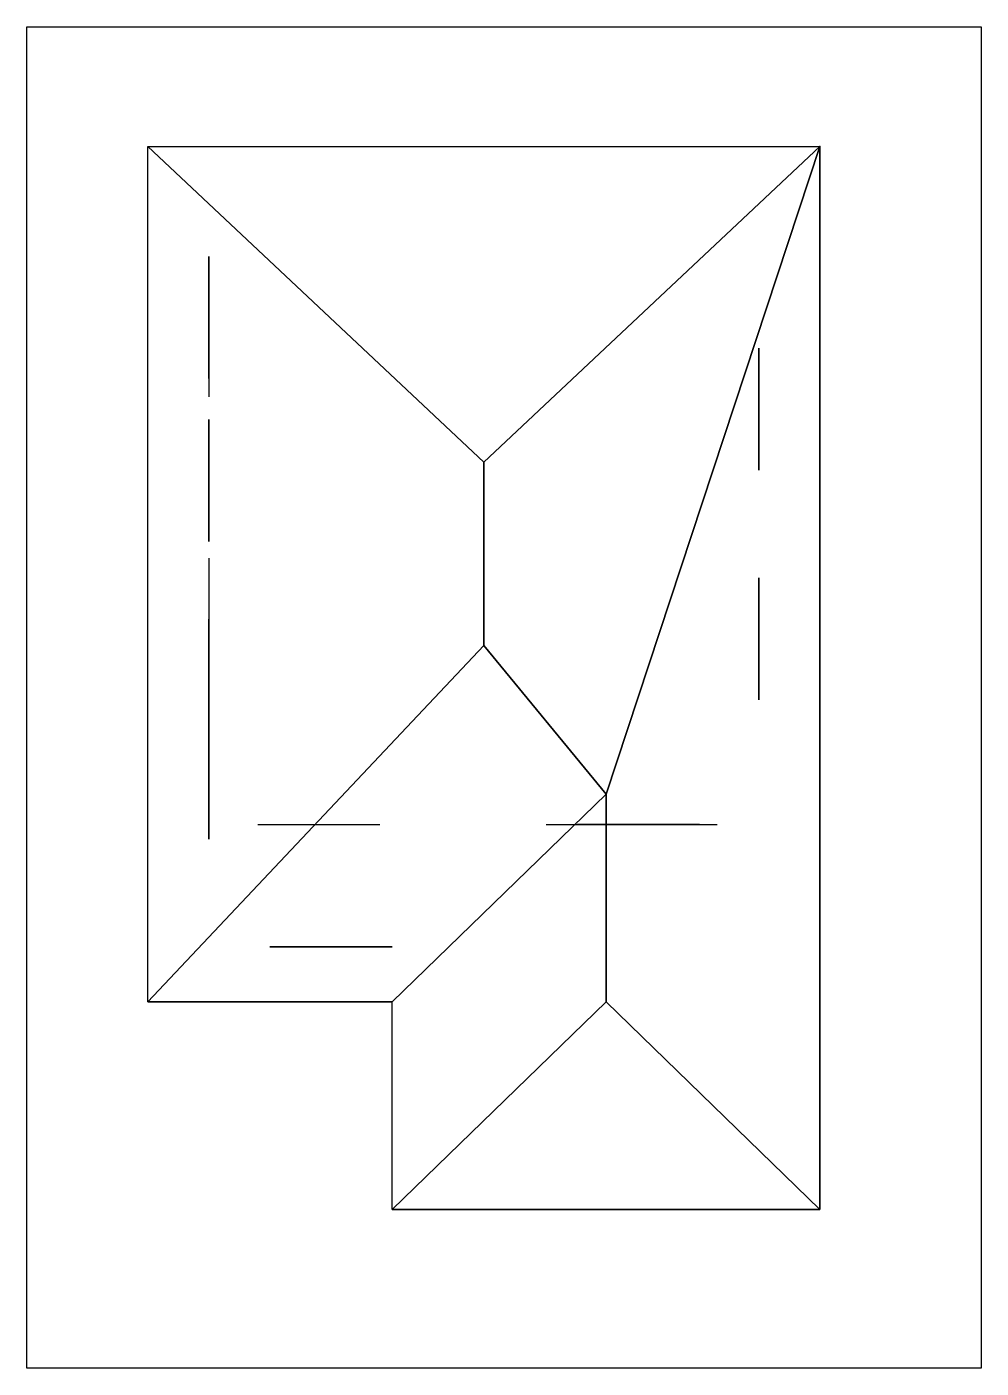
# Model space of a CAD drawing. Header units: millimetres. Extents: x 2890 to 10700, y -2700 to 8280.
import ezdxf

# ---------------------------------------------------------------- set-up
doc = ezdxf.new("R2010")
doc.units = ezdxf.units.MM
doc.layers.get('0').update_dxf_attribs({"color": 244})
doc.layers.add('Floor', color=210, linetype='Continuous')
doc.layers.add('Roof', color=18, linetype='Continuous')

msp = doc.modelspace()

# ---------------------------------------------------------------- linework, layer by layer
for p, q in [((3880, 7300), (9380, 7300)), ((3880, 300), (3880, 7300)), ((9380, 7300), (9380, -1400)), ((5880, 300), (3880, 300)), ((5880, -1400), (5880, 300)), ((9380, -1400), (5880, -1400))]:
    msp.add_line(p, q)
at = {"layer": 'Floor'}
for p, q in [((2890, 8280), (10700, 8280)), ((2890, -2700), (2890, 8280)), ((10700, 8280), (10700, -2700)), ((4380, 6050, 2500), (4380, 5250, 2500)), ((8880, 5650, 2200), (8880, 4650, 2200)), ((4380, 5250, 2500), (4380, 5250)), ((8880, 3270, 5500), (8880, 3270, 4500)), ((8880, 3270, 2200), (8880, 3270, 1200)), ((4780, 1750, 2500), (5780, 1750, 2500)), ((5780, 1750, 2500), (5780, 1750)), ((7140, 1750, 5800), (8540, 1750, 5800)), ((4880, 750, 5000), (5880, 750, 5000)), ((10700, -2700), (2890, -2700))]:
    msp.add_line(p, q, dxfattribs=at)
at = {"layer": 'Floor', "extrusion": (-1, 0, 0)}
for p, q in [((4380, 6400, 5500), (4380, 5400, 5500)), ((4380, 5400, 4500), (4380, 6400, 4500)), ((4380, 6400, 4500), (4380, 6400, 5500)), ((4380, 6050, 2500), (4380, 6050)), ((4380, 5400, 5500), (4380, 5400, 4500)), ((4380, 5067, 2200), (4380, 4067, 2200)), ((4380, 4067, 1200), (4380, 5067, 1200)), ((4380, 4317, 5000), (4380, 4817, 5000)), ((4380, 4817, 5000), (4380, 4817, 5500)), ((4380, 4817, 5500), (4380, 4317, 5500)), ((4380, 4817, 5250), (4380, 4317, 5250)), ((4380, 4317, 5500), (4380, 4317, 5000)), ((4380, 4067, 2200), (4380, 4067, 1200)), ((4380, 3930, 4500), (4380, 3430, 4500)), ((4380, 3930, 5500), (4380, 3930, 5000)), ((4380, 3930, 5000), (4380, 3930, 4500)), ((4380, 3430, 4500), (4380, 2930, 4500)), ((4380, 3430, 2200), (4380, 3430, 1200)), ((4380, 3430, 1200), (4380, 2430, 1200)), ((4380, 2430, 2200), (4380, 3430, 2200)), ((4380, 3430, 2200), (4380, 2930, 2200)), ((4380, 2930, 5500), (4380, 2930, 5000)), ((4380, 2930, 5000), (4380, 2930, 4500)), ((4380, 2930, 2200), (4380, 2930, 1200)), ((4380, 1630, 5500), (4380, 2630, 5500)), ((4380, 2630, 5500), (4380, 2630, 4500)), ((4380, 2630, 4500), (4380, 1630, 4500)), ((4380, 2430, 1200), (4380, 2430, 2200)), ((4380, 1630, 4500), (4380, 1630, 5500)), ((4880, 750, 5500), (4880, 750, 4500)), ((5380, 750, 5500), (5380, 750, 4500))]:
    msp.add_line(p, q, dxfattribs=at)
at = {"layer": 'Floor', "extrusion": (0, -1, 0)}
for p, q in [((4380, 5900, 5500), (4380, 5900, 4500)), ((4380, 5067, 2200), (4380, 5067, 1200)), ((4380, 4567, 5500), (4380, 4567, 5000)), ((4380, 4567, 2200), (4380, 4567, 1200)), ((4380, 3930, 5500), (4380, 3430, 5500)), ((4380, 3430, 5500), (4380, 2930, 5500)), ((4380, 3430, 5500), (4380, 3430, 4500)), ((4380, 2130, 5500), (4380, 2130, 4500)), ((4780, 1750, 2500), (4780, 1750)), ((7140, 1750, 5800), (7140, 1750, 3300)), ((7394, 1750, 2200), (7394, 1750, 1200)), ((7394, 1750, 1200), (8394, 1750, 1200)), ((8394, 1750, 2200), (7394, 1750, 2200)), ((8394, 1750, 1200), (8394, 1750, 2200)), ((8540, 1750, 5800), (8540, 1750, 3470)), ((8540, 1750, 5800), (8540, 1750, 3300)), ((5880, 750, 4500), (4880, 750, 4500)), ((4880, 750, 4500), (4880, 750, 5500)), ((4880, 750, 5500), (5880, 750, 5500)), ((5880, 750, 5500), (5880, 750, 4500))]:
    msp.add_line(p, q, dxfattribs=at)
at = {"layer": 'Floor', "extrusion": (1, 0, 0)}
for p, q in [((8880, 4650, 4500), (8880, 5650, 4500)), ((8880, 5650, 4500), (8880, 5650, 5500)), ((8880, 5650, 5500), (8880, 4650, 5500)), ((8880, 4650, 1200), (8880, 5650, 1200)), ((8880, 5650, 1200), (8880, 5650, 2200)), ((8880, 5150, 5500), (8880, 5150, 4500)), ((8880, 5150, 2200), (8880, 5150, 1200)), ((8880, 4650, 5500), (8880, 4650, 4500)), ((8880, 4650, 2200), (8880, 4650, 1200)), ((8880, 2770, 4500), (8880, 3770, 4500)), ((8880, 3770, 4500), (8880, 3770, 5500)), ((8880, 3770, 5500), (8880, 2770, 5500)), ((8880, 2770, 1200), (8880, 3770, 1200)), ((8880, 3770, 1200), (8880, 3770, 2200)), ((8880, 3770, 2200), (8880, 2770, 2200)), ((8880, 2770, 5500), (8880, 2770, 4500)), ((8880, 2770, 2200), (8880, 2770, 1200))]:
    msp.add_line(p, q, dxfattribs=at)
at = {"layer": 'Roof'}
for p, q in [((3880, 7300), (6630, 4716)), ((6630, 4716), (9380, 7300)), ((6630, 3216), (6630, 4716)), ((6630, 3216), (3880, 300)), ((7630, 2000), (6630, 3216)), ((5880, 300), (7630, 2000)), ((7630, 300), (7630, 2000)), ((5880, -1400), (7630, 300)), ((7630, 300), (9380, -1400))]:
    msp.add_line(p, q, dxfattribs=at)
msp.add_lwpolyline([(3880, 7300), (9380, 7300), (9380, -1400), (5880, -1400), (5880, 300), (3880, 300), (3880, 7300)], dxfattribs=at)
for p in [(9380, 7300), (6630, 4716)]:
    msp.add_point(p, dxfattribs=at)
for points in [[(3880, 7300, 6600), (6630, 4716, 9044), (6630, 3216, 9044), (3880, 300, 6600)], [(3880, 7300, 6600), (9380, 7300, 6600), (6630, 4716, 9044), (3880, 7300, 6600)], [(9380, 7300, 6600), (6630, 4716, 9044), (6630, 3216, 9044), (7630, 2000, 8234)], [(9380, 7300, 6600), (7630, 2000, 8234), (7630, 300, 8234), (9380, -1400, 6600)], [(6630, 3216, 9044), (3880, 300, 6600), (5880, 300, 6600), (7630, 2000, 8234)], [(5880, 300, 6600), (7630, 2000, 8234), (7630, 300, 8234), (5880, -1400, 6600)], [(7630, 300, 8234), (5880, -1400, 6600), (9380, -1400, 6600)]]:
    msp.add_3dface(points, dxfattribs=at)

doc.saveas('drawing.dxf')
